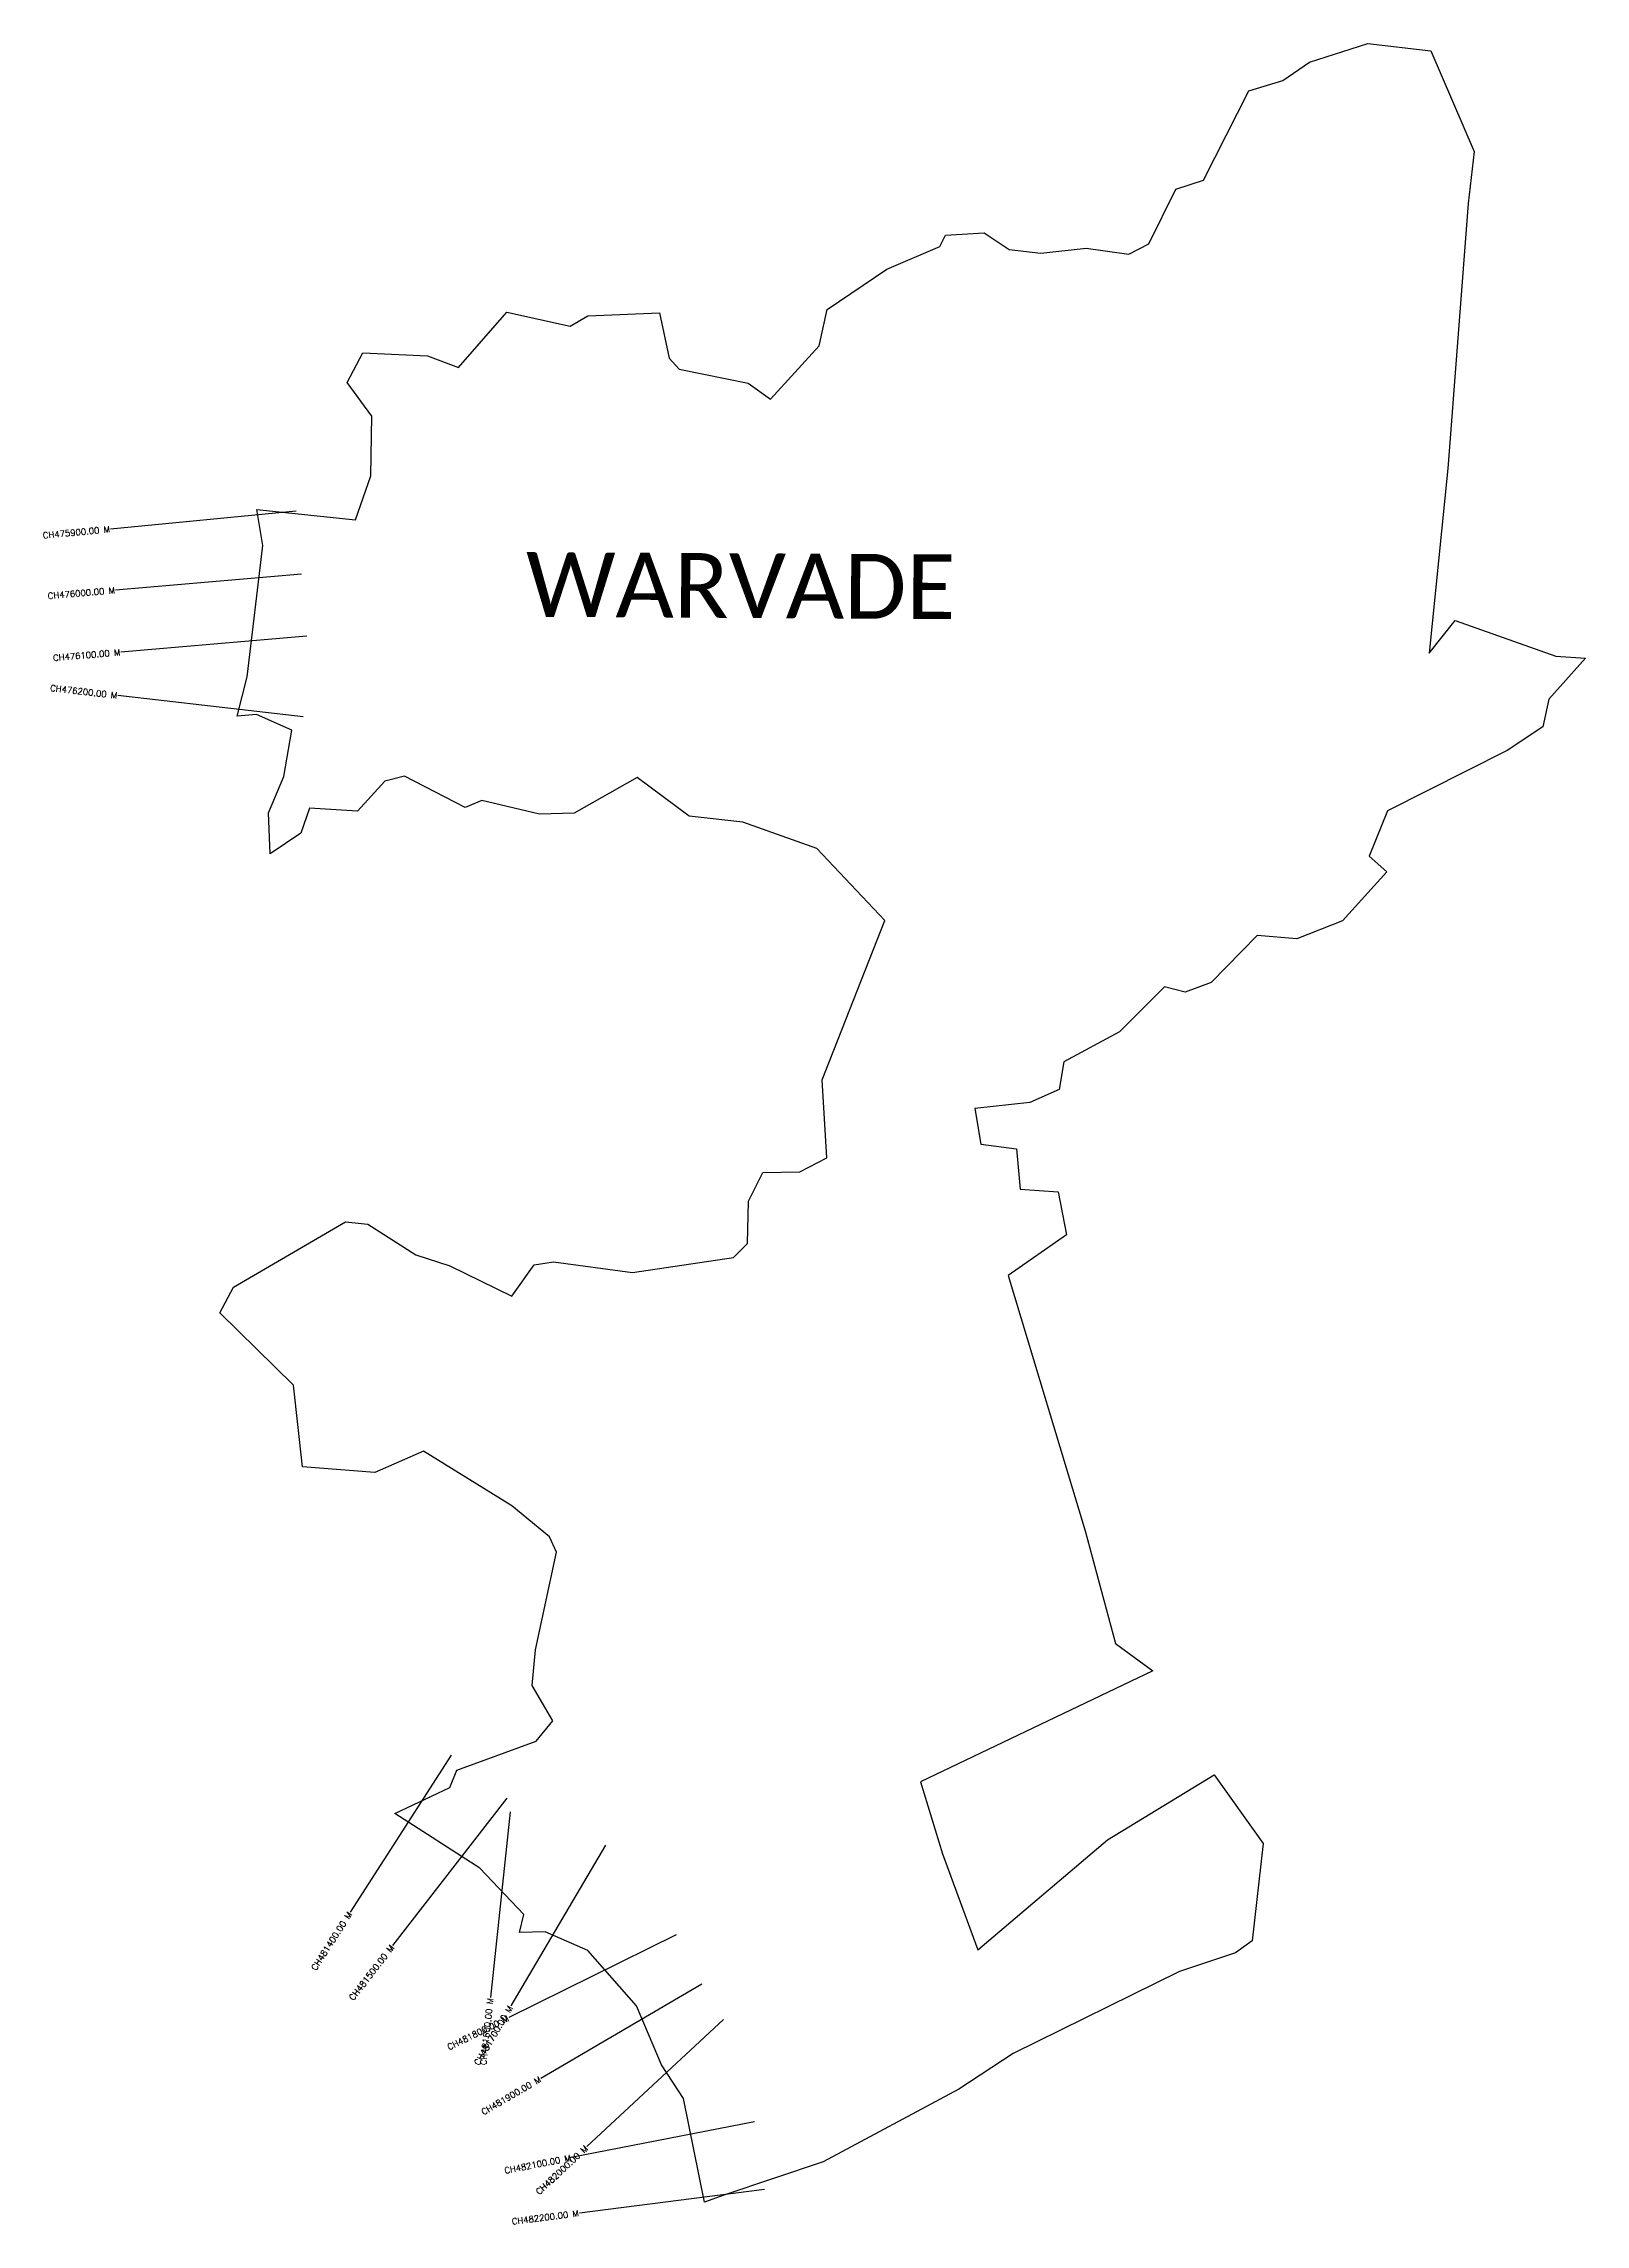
# Model space of a CAD drawing. Header units: metres. Extents: x 313259 to 315738, y 1901023 to 1904529.
import ezdxf
from ezdxf.enums import TextEntityAlignment as Align

# ---------------------------------------------------------------- set-up
doc = ezdxf.new("R2010")
doc.units = ezdxf.units.M
for name, color, linetype in [('CS', 134, 'Continuous'), ('CSMark', 6, 'Continuous'), ('village', 3, 'Continuous'), ('VILLAGE NAME', 250, 'Continuous')]:
    doc.layers.add(name, color=color, linetype=linetype)
doc.styles.get("Standard").update_dxf_attribs({"font": 'simplex.shx'})

msp = doc.modelspace()

# ---------------------------------------------------------------- linework, layer by layer
at = {"layer": 'CS'}
for p, q in [((313665.2, 1903777.1), (313366.6, 1903748.5)), ((313673.4, 1903676), (313374.6, 1903650.2)), ((313682, 1903576.4), (313383.1, 1903550.6)), ((313676.3, 1903446.8), (313378.2, 1903480.7)), ((313914.1, 1901776.9), (313751.9, 1901524.5)), ((314003.9, 1901708.1), (313820.1, 1901471)), ((314008.8, 1901685.9), (313977.3, 1901387.6)), ((314162.4, 1901632.6), (314010.3, 1901374)), ((314275.9, 1901488), (314006.9, 1901355.2)), ((314317.2, 1901408.8), (314058.2, 1901257.4)), ((314352.1, 1901352.2), (314132.6, 1901147.7)), ((314401.7, 1901187.4), (314107.3, 1901129.9)), ((314417.9, 1901078.8), (314120.3, 1901040.9))]:
    msp.add_line(p, q, dxfattribs=at)
at = {"layer": 'village', "color": 3, "true_color": 0x00ff00}
msp.add_polyline3d([(315738, 1903541.1, 0), (315679, 1903475.1, 0), (315669.6, 1903430.4, 0), (315612, 1903392.6, 0), (315419.7, 1903295.4, 0), (315390.5, 1903222.3, 0), (315418.7, 1903197.6, 0), (315347.5, 1903118.3, 0), (315274, 1903089.6, 0), (315210.3, 1903094.9, 0), (315136.3, 1903019.6, 0), (315094.5, 1903003.8, 0), (315061, 1903012.2, 0), (314988.9, 1902939.9, 0), (314899.2, 1902891.7, 0), (314891.8, 1902847.3, 0), (314844.4, 1902826.4, 0), (314756.4, 1902816.9, 0), (314765.7, 1902759.5, 0), (314823.1, 1902752, 0), (314829.3, 1902687.2, 0), (314890, 1902682.6, 0), (314903.6, 1902613.9, 0), (314809.9, 1902548.1, 0), (314933.8, 1902138, 0), (314982.6, 1901956.5, 0), (315042.3, 1901912.7, 0), (314668.6, 1901734.2, 0), (314704.3, 1901618.2, 0), (314760.8, 1901463.8, 0), (314969.4, 1901641, 0), (315141.2, 1901745.7, 0), (315219.7, 1901635.2, 0), (315201.9, 1901478.7, 0), (315175.3, 1901459.3, 0), (315085.4, 1901429.1, 0), (314818.1, 1901297.4, 0), (314730.4, 1901240, 0), (314512.1, 1901123, 0), (314352.5, 1901069.5, 0), (314321.4, 1901058.4, 0), (314288, 1901225.1, 0), (314252.5, 1901279.4, 0), (314212.3, 1901374.1, 0), (314133.9, 1901463, 0), (314065.3, 1901492.8, 0), (314023.8, 1901491.7, 0), (314030.9, 1901521, 0), (313960.5, 1901595.4, 0), (313823.8, 1901683.2, 0), (313911.9, 1901725, 0), (313923.1, 1901752.8, 0), (314051.1, 1901799.7, 0), (314077.8, 1901832.2, 0), (314044.4, 1901889, 0), (314050, 1901946.3, 0), (314083.4, 1902103.3, 0), (314072.3, 1902128.3, 0), (314011.8, 1902177.8, 0), (313869.5, 1902265.9, 0), (313791.5, 1902231.7, 0), (313675.1, 1902240.4, 0), (313660.7, 1902372, 0), (313542.2, 1902488.4, 0), (313564.4, 1902529.3, 0), (313744.1, 1902634.8, 0), (313780.3, 1902630.7, 0), (313857.6, 1902581.6, 0), (313911.9, 1902564.1, 0), (314011.8, 1902515.3, 0), (314047.5, 1902565.3, 0), (314079, 1902570.1, 0), (314205.7, 1902553.2, 0), (314368.1, 1902577.2, 0), (314390.5, 1902600, 0), (314392.2, 1902668, 0), (314415.1, 1902713.7, 0), (314474.7, 1902715, 0), (314518.1, 1902737.5, 0), (314510.5, 1902863, 0), (314611.4, 1903119.2, 0), (314502.2, 1903235, 0), (314383.3, 1903277.1, 0), (314296.7, 1903287, 0), (314213.1, 1903349.2, 0), (314111.7, 1903291.6, 0), (314056, 1903289.8, 0), (313963.5, 1903311.8, 0), (313936.7, 1903300.7, 0), (313839.3, 1903351, 0), (313807.3, 1903342.9, 0), (313763.8, 1903294.7, 0), (313686.4, 1903299.7, 0), (313672.4, 1903259.5, 0), (313623, 1903226.1, 0), (313620.2, 1903292.3, 0), (313645, 1903350.7, 0), (313658, 1903424.9, 0), (313601.2, 1903450.4, 0), (313570.1, 1903447.8, 0), (313586.4, 1903511.1, 0), (313611.4, 1903722, 0), (313601.9, 1903779.7, 0), (313760.6, 1903763.4, 0), (313785.1, 1903833.8, 0), (313786.5, 1903930.1, 0), (313746.8, 1903983.9, 0), (313772.3, 1904031.7, 0), (313876.2, 1904027, 0), (313925.9, 1904008.1, 0), (314003.6, 1904097, 0), (314105.7, 1904074.5, 0), (314133.8, 1904091.2, 0), (314249, 1904096, 0), (314264.9, 1904023.2, 0), (314281, 1904005.4, 0), (314392, 1903983.2, 0), (314427.7, 1903957.2, 0), (314506, 1904043.2, 0), (314518.9, 1904101.4, 0), (314614.5, 1904166.3, 0), (314700.1, 1904202.6, 0), (314709.1, 1904220.8, 0), (314771.3, 1904225, 0), (314811.6, 1904197.8, 0), (314862.2, 1904191.8, 0), (314935.1, 1904199.9, 0), (315003.6, 1904190.6, 0), (315036.1, 1904206.8, 0), (315079.5, 1904294.9, 0), (315124.1, 1904309.4, 0), (315196.6, 1904453.1, 0), (315251.5, 1904469.6, 0), (315294.5, 1904499.1, 0), (315388.2, 1904529, 0), (315489.7, 1904517.3, 0), (315558.9, 1904355.6, 0), (315549.3, 1904272.1, 0), (315516.6, 1903845.6, 0), (315486.9, 1903548.7, 0), (315528.7, 1903601.4, 0), (315690.3, 1903544.1, 0)], close=True, dxfattribs=at)

# ---------------------------------------------------------------- texts
at = {"layer": 'CSMark'}
for s, rotation, p in [('CH475900.00 M', 5.4763, (313365.6, 1903748.4)), ('CH476000.00 M', 4.9292, (313373.6, 1903650.2)), ('CH476100.00 M', 4.9292, (313382.1, 1903550.5)), ('CH476200.00 M', 353.5064, (313377.3, 1903480.8)), ('CH481400.00 M', 57.26, (313751.3, 1901523.7)), ('CH481500.00 M', 52.212, (313819.5, 1901470.2)), ('CH481700.00 M', 59.5178, (314009.7, 1901373.2)), ('CH481600.00 M', 83.9638, (313977.1, 1901386.6)), ('CH481800.00 M', 26.2647, (314006, 1901354.8)), ('CH481900.00 M', 30.3159, (314057.4, 1901256.9)), ('CH482100.00 M', 11.0513, (314106.3, 1901129.7)), ('CH482000.00 M', 42.9718, (314131.9, 1901147)), ('CH482200.00 M', 7.2541, (314119.3, 1901040.8))]:
    msp.add_text(s, height=10, rotation=rotation, dxfattribs=at).set_placement(p, align=Align.MIDDLE_RIGHT)
at = {"layer": 'VILLAGE NAME', "insert": (314034.6, 1903711.5), "char_height": 104.042, "attachment_point": 1, "rotation": 359.6762}
msp.add_mtext_dynamic_manual_height_columns('{\\fCalibri|b0|i0|c0|p34;WARVADE}', width=1632.383, gutter_width=520.2, heights=[0], dxfattribs=at)

doc.saveas('drawing.dxf')
